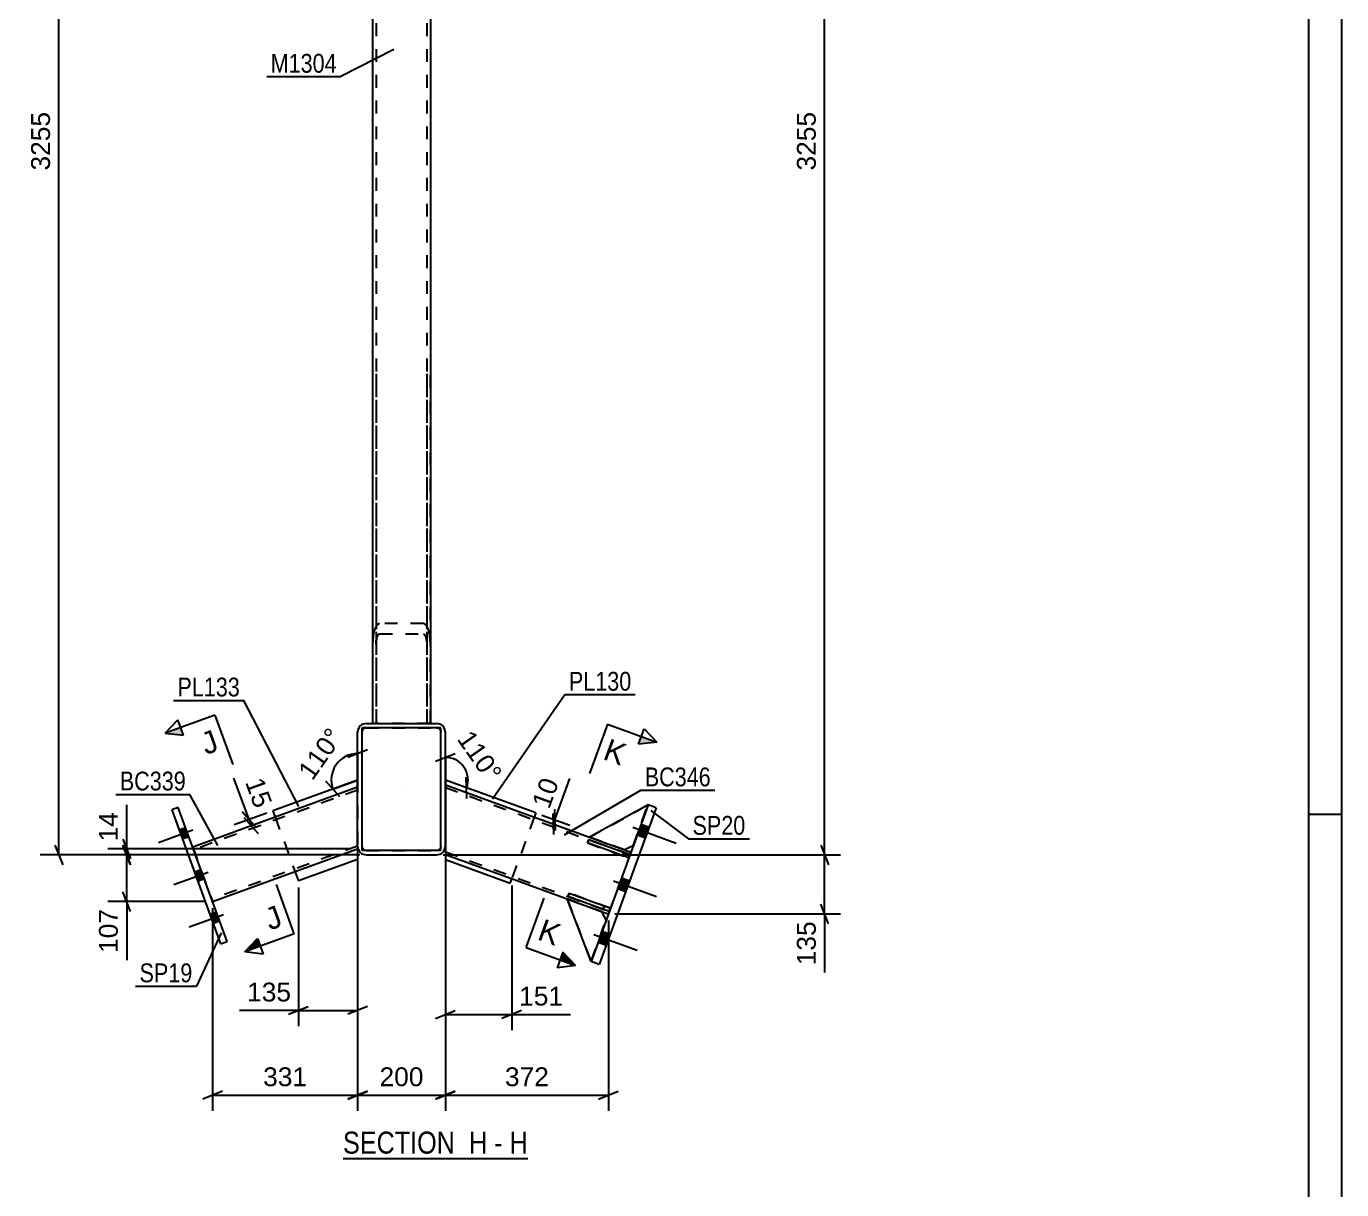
# Model space of a CAD drawing. Header units: millimetres. Extents: x -365 to 476, y -61 to 533.
# Drawn here: x 275.8 to 475.7, y 180 to 356.8 of the extents above; entities that cross this region are included whole.
import ezdxf

# ---------------------------------------------------------------- set-up
doc = ezdxf.new("R2010")
doc.units = ezdxf.units.MM
doc.linetypes.add('DXK_LINE_DOT2', pattern=[3.9198, 1.9599, -1.9599])
doc.linetypes.add('DXK_LINE_DOT3', pattern=[5.9187, 2.979, -0.9799, 0.9799, -0.9799])
doc.styles.add('Arial', font='arial.ttf', dxfattribs={"height": 0.2})
doc.styles.add('Arial Narrow', font='ARIALN.TTF', dxfattribs={"height": 0.2})

# ---------------------------------------------------------------- blocks, each defined once
blk = doc.blocks.new('Unknown-284858020-7668')
at = {"color": 5, "linetype": 'Continuous'}
for p, q in [((475.72, -60.97), (475.72, 533.03)), ((470.72, -55.97), (470.72, 528.03)), ((475.72, 237.03), (470.72, 237.03))]:
    blk.add_line(p, q, dxfattribs=at)
blk = doc.blocks.new('Unknown-284858020-19 - 20379')
at = {"color": 6, "linetype": 'Continuous'}
blk.add_line((323.92, 184.7), (351.99, 184.7), dxfattribs=at)
at = {"color": 0, "linetype": 'Continuous'}
for points in [[(342.03, 185.45), (342.03, 188.95), (323.92, 188.95), (323.92, 185.45)], [(345.85, 185.45), (345.85, 188.95), (343.08, 188.95), (343.08, 185.45)], [(348.17, 185.45), (348.17, 188.95), (346.9, 188.95), (346.9, 185.45)], [(351.99, 185.45), (351.99, 188.95), (349.22, 188.95), (349.22, 185.45)]]:
    blk.add_wipeout(points, dxfattribs=at)
at = {"color": 7, "linetype": 'Continuous', "style": 'Arial Narrow'}
for s, p in [('SECTION ', (323.92, 185.45)), ('H', (343.08, 185.45)), ('H', (349.22, 185.45)), ('-', (346.9, 185.45))]:
    blk.add_text(s, height=3.34, dxfattribs=at).set_placement(p)
blk = doc.blocks.new('Part-284858020-20452 - 20379')
at = {"color": 7, "linetype": 'DXK_LINE_DOT2'}
for p, q in [((361.26, 233.18), (361.08, 232.68)), ((361.08, 232.68), (367.35, 230.4)), ((367.53, 230.9), (361.26, 233.18)), ((366.59, 231.24), (366.41, 230.74)), ((367.35, 230.4), (367.53, 230.9))]:
    blk.add_line(p, q, dxfattribs=at)
blk = doc.blocks.new('Part-284858020-20388 - 20379')
at = {"color": 2, "linetype": 'Continuous'}
for p, q in [((326.14, 241.15), (301.08, 232.03)), ((326.14, 232.2), (326.14, 231.78)), ((304.09, 223.76), (326.14, 231.78))]:
    blk.add_line(p, q, dxfattribs=at)
at = {"color": 7, "linetype": 'DXK_LINE_DOT2'}
for p, q in [((326.14, 240.72), (301.22, 231.65)), ((326.14, 232.2), (326.14, 241.15)), ((301.08, 232.03), (304.09, 223.76)), ((326.14, 232.21), (303.96, 224.13))]:
    blk.add_line(p, q, dxfattribs=at)
blk = doc.blocks.new('Part-284858020-20381 - 20379')
at = {"color": 2, "linetype": 'Continuous'}
for p, q in [((326.24, 250.04), (326.14, 249.53)), ((327.48, 250.86), (326.96, 250.76)), ((327.48, 250.86), (338.14, 250.86)), ((338.65, 250.76), (338.14, 250.86)), ((339.48, 249.53), (339.37, 250.04)), ((326.14, 232.2), (326.14, 249.53)), ((339.48, 232.2), (339.48, 249.53)), ((326.14, 232.2), (326.24, 231.69)), ((339.37, 231.69), (339.48, 232.2)), ((326.96, 230.96), (327.48, 230.86)), ((327.48, 230.86), (338.14, 230.86)), ((338.14, 230.86), (338.65, 230.96))]:
    blk.add_line(p, q, dxfattribs=at)
at = {"color": 7, "linetype": 'DXK_LINE_DOT2'}
for p, q in [((327.22, 250.15), (327.48, 250.2)), ((327.48, 250.2), (338.14, 250.2)), ((338.14, 250.2), (338.4, 250.15)), ((326.81, 249.53), (326.86, 249.79)), ((326.81, 232.2), (326.81, 249.53)), ((338.76, 249.79), (338.81, 249.53)), ((338.81, 232.2), (338.81, 249.53)), ((326.86, 231.94), (326.81, 232.2)), ((338.81, 232.2), (338.76, 231.94)), ((327.48, 231.53), (327.22, 231.58)), ((327.48, 231.53), (338.14, 231.53)), ((338.4, 231.58), (338.14, 231.53))]:
    blk.add_line(p, q, dxfattribs=at)
at = {"color": 7, "linetype": 'DXK_LINE_DOT3'}
blk.add_line((332.81, 240.86), (332.81, 240.86), dxfattribs=at)
at = {"color": 2, "linetype": 'Continuous'}
for centre, start, end in [((327.48, 249.53), 112.5, 157.5), ((338.14, 249.53), 22.5, 67.5), ((327.48, 232.2), 202.5, 247.5), ((338.14, 232.2), 292.5, 337.5)]:
    blk.add_arc(centre, 1.33, start, end, dxfattribs=at)
at = {"color": 7, "linetype": 'DXK_LINE_DOT2'}
for centre, start, end in [((327.48, 249.53), 112.5, 157.5), ((338.14, 249.53), 22.5, 67.5), ((327.48, 232.2), 202.5, 247.5), ((338.14, 232.2), 292.5, 337.5)]:
    blk.add_arc(centre, 0.667, start, end, dxfattribs=at)
blk = doc.blocks.new('Part-284858020-20448 - 20379')
at = {"color": 2, "linetype": 'Continuous'}
for p, q in [((326.81, 231.53), (326.81, 250.2)), ((338.81, 250.2), (326.81, 250.2)), ((338.81, 231.53), (338.81, 250.2)), ((338.81, 231.53), (326.81, 231.53))]:
    blk.add_line(p, q, dxfattribs=at)
blk = doc.blocks.new('Part-284858020-20384 - 20379')
at = {"color": 2, "linetype": 'Continuous'}
for p, q in [((328.41, 443.53), (328.41, 250.86)), ((337.21, 443.53), (337.21, 250.86))]:
    blk.add_line(p, q, dxfattribs=at)
at = {"color": 7, "linetype": 'DXK_LINE_DOT2'}
for p, q in [((337.21, 443.53), (328.41, 443.53)), ((328.94, 443.53), (328.94, 250.86)), ((336.68, 443.53), (336.68, 250.86)), ((337.21, 250.86), (328.41, 250.86))]:
    blk.add_line(p, q, dxfattribs=at)
blk = doc.blocks.new('Part-284858020-20451 - 20379')
at = {"color": 7, "linetype": 'DXK_LINE_DOT2'}
for p, q in [((358.3, 225.04), (358.12, 224.54)), ((358.12, 224.54), (364.38, 222.26)), ((364.56, 222.76), (358.3, 225.04)), ((363.63, 223.1), (363.44, 222.6)), ((364.38, 222.26), (364.56, 222.76))]:
    blk.add_line(p, q, dxfattribs=at)
blk = doc.blocks.new('Part-284858020-20399 - 20379')
at = {"color": 2, "linetype": 'Continuous'}
for p, q in [((339.48, 241.54), (361.4, 233.56)), ((339.48, 240.69), (339.48, 230.9)), ((339.48, 230.9), (357.98, 224.16)), ((366.73, 231.62), (367.67, 231.28)), ((363.31, 222.22), (364.25, 221.88))]:
    blk.add_line(p, q, dxfattribs=at)
at = {"color": 7, "linetype": 'DXK_LINE_DOT2'}
for p, q in [((339.48, 241.54), (339.48, 240.69)), ((339.48, 241.54), (339.48, 241.47)), ((339.48, 241.47), (339.48, 241.29)), ((339.48, 241.11), (367.53, 230.9)), ((361.4, 233.56), (366.73, 231.62)), ((339.48, 231.32), (364.38, 222.26)), ((367.67, 231.28), (364.25, 221.88)), ((357.98, 224.16), (363.31, 222.22))]:
    blk.add_line(p, q, dxfattribs=at)
blk = doc.blocks.new('Part-284858020-20402 - 20379')
at = {"color": 2, "linetype": 'Continuous'}
for p, q in [((298.88, 238.07), (297.88, 237.71)), ((306.29, 217.71), (298.88, 238.07)), ((297.88, 237.71), (305.29, 217.35)), ((305.29, 217.35), (306.29, 217.71))]:
    blk.add_line(p, q, dxfattribs=at)
blk = doc.blocks.new('Part-284858020-20403 - 20379')
at = {"color": 2, "linetype": 'Continuous'}
for p, q in [((370.29, 238.48), (361.62, 214.68)), ((371.54, 238.03), (362.88, 214.22)), ((371.54, 238.03), (370.29, 238.48)), ((362.88, 214.22), (361.62, 214.68))]:
    blk.add_line(p, q, dxfattribs=at)
blk = doc.blocks.new('Part-284858020-20411 - 20379')
at = {"color": 7, "linetype": 'DXK_LINE_DOT2'}
for p, q in [((328.41, 303.98), (328.41, 250.86)), ((328.94, 303.98), (328.94, 250.86)), ((336.68, 303.98), (336.68, 250.86)), ((337.21, 250.86), (337.21, 303.98)), ((329.27, 265.92), (329.07, 265.8)), ((329.48, 266.04), (329.27, 265.92)), ((336.14, 266.04), (329.48, 266.04)), ((336.52, 265.82), (336.14, 266.04)), ((328.49, 264.1), (328.41, 262.9)), ((329.27, 264.35), (329.48, 264.47)), ((329.48, 264.47), (336.14, 264.47)), ((336.14, 264.47), (336.35, 264.35)), ((336.55, 265.8), (336.52, 265.82)), ((337.21, 262.9), (337.13, 264.1)), ((328.94, 262.9), (328.98, 263.5)), ((336.63, 263.5), (336.68, 262.9)), ((328.41, 250.86), (337.21, 250.86))]:
    blk.add_line(p, q, dxfattribs=at)
for centre, radius, start, end in [((332.16, 263.81), 3.68, 147.1245, 175.4089), ((330.82, 263.35), 1.84, 147.1245, 175.4089), ((334.8, 263.35), 1.84, 4.5911, 32.8755), ((333.46, 263.81), 3.68, 4.5911, 32.8755)]:
    blk.add_arc(centre, radius, start, end, dxfattribs=at)
blk = doc.blocks.new('Part-284858020-20414 - 20379')
at = {"color": 2, "linetype": 'Continuous'}
for p, q in [((353.22, 237.24), (339.48, 242.25)), ((353.22, 237.24), (352.99, 236.62)), ((339.48, 230.9), (339.48, 230.18)), ((339.48, 230.18), (349.34, 226.59)), ((349.34, 226.59), (349.57, 227.22))]:
    blk.add_line(p, q, dxfattribs=at)
at = {"color": 7, "linetype": 'DXK_LINE_DOT2'}
for p, q in [((339.48, 242.25), (339.48, 230.9)), ((352.99, 236.62), (349.57, 227.22))]:
    blk.add_line(p, q, dxfattribs=at)
blk = doc.blocks.new('Part-284858020-20415 - 20379')
at = {"color": 2, "linetype": 'Continuous'}
for p, q in [((326.14, 242.25), (313.26, 237.56)), ((313.26, 237.56), (313.61, 236.59)), ((326.14, 230.18), (317.13, 226.91)), ((326.14, 231.78), (326.14, 230.18)), ((316.62, 228.32), (317.13, 226.91))]:
    blk.add_line(p, q, dxfattribs=at)
at = {"color": 7, "linetype": 'DXK_LINE_DOT2'}
for p, q in [((326.14, 242.25), (326.14, 231.78)), ((313.61, 236.59), (316.62, 228.32))]:
    blk.add_line(p, q, dxfattribs=at)
blk = doc.blocks.new('Part-284858020-20453 - 20379')
at = {"color": 2, "linetype": 'Continuous'}
for p, q in [((358.12, 224.54), (358.3, 225.04)), ((364.38, 222.26), (358.12, 224.54)), ((358.3, 225.04), (364.56, 222.76)), ((364.56, 222.76), (364.38, 222.26))]:
    blk.add_line(p, q, dxfattribs=at)
at = {"color": 7, "linetype": 'DXK_LINE_DOT2'}
blk.add_line((363.44, 222.6), (363.63, 223.1), dxfattribs=at)
blk = doc.blocks.new('Part-284858020-20454 - 20379')
at = {"color": 2, "linetype": 'Continuous'}
for p, q in [((361.08, 232.68), (361.26, 233.18)), ((367.35, 230.4), (361.08, 232.68)), ((361.26, 233.18), (367.53, 230.9)), ((367.53, 230.9), (367.35, 230.4))]:
    blk.add_line(p, q, dxfattribs=at)
at = {"color": 7, "linetype": 'DXK_LINE_DOT2'}
blk.add_line((366.41, 230.74), (366.59, 231.24), dxfattribs=at)
blk = doc.blocks.new('Part-284858020-20455 - 20379')
at = {"color": 7, "linetype": 'DXK_LINE_DOT2'}
for p, q in [((363.31, 222.22), (357.98, 224.16)), ((357.98, 224.16), (361.62, 214.68)), ((363.9, 220.94), (363.31, 222.22)), ((361.62, 214.68), (363.9, 220.94))]:
    blk.add_line(p, q, dxfattribs=at)
blk = doc.blocks.new('Part-284858020-20456 - 20379')
at = {"color": 2, "linetype": 'Continuous'}
for p, q in [((361.62, 214.68), (357.98, 224.16)), ((357.98, 224.16), (363.31, 222.22)), ((363.9, 220.94), (363.31, 222.22))]:
    blk.add_line(p, q, dxfattribs=at)
at = {"color": 7, "linetype": 'DXK_LINE_DOT2'}
blk.add_line((361.62, 214.68), (363.9, 220.94), dxfattribs=at)
blk = doc.blocks.new('Part-284858020-20457 - 20379')
at = {"color": 7, "linetype": 'DXK_LINE_DOT2'}
for p, q in [((361.4, 233.56), (370.29, 238.48)), ((370.29, 238.48), (368.01, 232.22)), ((366.73, 231.62), (361.4, 233.56)), ((368.01, 232.22), (366.73, 231.62))]:
    blk.add_line(p, q, dxfattribs=at)
blk = doc.blocks.new('Part-284858020-20458 - 20379')
at = {"color": 2, "linetype": 'Continuous'}
for p, q in [((370.29, 238.48), (361.4, 233.56)), ((361.4, 233.56), (366.73, 231.62)), ((368.01, 232.22), (366.73, 231.62))]:
    blk.add_line(p, q, dxfattribs=at)
at = {"color": 7, "linetype": 'DXK_LINE_DOT2'}
blk.add_line((368.01, 232.22), (370.29, 238.48), dxfattribs=at)
blk = doc.blocks.new('Bolt-284858020-20495 - 20379')
at = {"linetype": 'Continuous'}
for points in [[(300.5, 233.62), (300, 235), (299, 234.64), (299.5, 233.26)], [(300.5, 233.62), (300, 235), (299, 234.64), (299.5, 233.26)], [(300.5, 233.62), (300, 235), (299, 234.64), (299.5, 233.26)], [(302.84, 227.2), (302.34, 228.58), (301.33, 228.22), (301.84, 226.84)], [(302.84, 227.2), (302.34, 228.58), (301.33, 228.22), (301.84, 226.84)], [(305.18, 220.78), (304.67, 222.16), (303.67, 221.8), (304.17, 220.42)], [(305.18, 220.78), (304.67, 222.16), (303.67, 221.8), (304.17, 220.42)], [(305.18, 220.78), (304.67, 222.16), (303.67, 221.8), (304.17, 220.42)]]:
    blk.add_hatch(color=1, dxfattribs=at).paths.add_polyline_path(points)
at = {"color": 1, "linetype": 'Continuous'}
for p, q in [((301.07, 234.61), (295.87, 232.72)), ((301.07, 234.61), (295.87, 232.72)), ((301.07, 234.61), (295.87, 232.72)), ((300, 235), (299, 234.64)), ((300, 235), (299, 234.64)), ((300, 235), (299, 234.64)), ((300.5, 233.62), (299.5, 233.26)), ((300.5, 233.62), (299.5, 233.26)), ((300.5, 233.62), (299.5, 233.26)), ((303.4, 228.19), (298.2, 226.3)), ((303.4, 228.19), (298.2, 226.3)), ((302.34, 228.58), (301.33, 228.22)), ((302.34, 228.58), (301.33, 228.22)), ((302.84, 227.2), (301.84, 226.84)), ((302.84, 227.2), (301.84, 226.84)), ((304.67, 222.16), (303.67, 221.8)), ((304.67, 222.16), (303.67, 221.8)), ((304.67, 222.16), (303.67, 221.8)), ((305.74, 221.77), (300.54, 219.87)), ((305.74, 221.77), (300.54, 219.87)), ((305.74, 221.77), (300.54, 219.87)), ((305.18, 220.78), (304.17, 220.42)), ((305.18, 220.78), (304.17, 220.42)), ((305.18, 220.78), (304.17, 220.42))]:
    blk.add_line(p, q, dxfattribs=at)
blk = doc.blocks.new('Bolt-284858020-20496 - 20379')
at = {"linetype": 'Continuous'}
for points in [[(369.22, 235.54), (368.62, 233.91), (369.88, 233.45), (370.47, 235.08)], [(369.22, 235.54), (368.62, 233.91), (369.88, 233.45), (370.47, 235.08)], [(369.22, 235.54), (368.62, 233.91), (369.88, 233.45), (370.47, 235.08)], [(366.25, 227.39), (365.66, 225.76), (366.91, 225.31), (367.5, 226.94)], [(366.25, 227.39), (365.66, 225.76), (366.91, 225.31), (367.5, 226.94)], [(363.29, 219.25), (362.7, 217.62), (363.95, 217.16), (364.54, 218.79)], [(363.29, 219.25), (362.7, 217.62), (363.95, 217.16), (364.54, 218.79)], [(363.29, 219.25), (362.7, 217.62), (363.95, 217.16), (364.54, 218.79)]]:
    blk.add_hatch(color=1, dxfattribs=at).paths.add_polyline_path(points)
at = {"color": 1, "linetype": 'Continuous'}
for p, q in [((367.98, 235.06), (374.56, 232.67)), ((367.98, 235.06), (374.56, 232.67)), ((367.98, 235.06), (374.56, 232.67)), ((369.22, 235.54), (370.47, 235.08)), ((369.22, 235.54), (370.47, 235.08)), ((369.22, 235.54), (370.47, 235.08)), ((368.62, 233.91), (369.88, 233.45)), ((368.62, 233.91), (369.88, 233.45)), ((368.62, 233.91), (369.88, 233.45)), ((365.02, 226.92), (371.59, 224.53)), ((365.02, 226.92), (371.59, 224.53)), ((366.25, 227.39), (367.5, 226.94)), ((366.25, 227.39), (367.5, 226.94)), ((365.66, 225.76), (366.91, 225.31)), ((365.66, 225.76), (366.91, 225.31)), ((362.05, 218.78), (368.63, 216.38)), ((362.05, 218.78), (368.63, 216.38)), ((362.05, 218.78), (368.63, 216.38)), ((363.29, 219.25), (364.54, 218.79)), ((363.29, 219.25), (364.54, 218.79)), ((363.29, 219.25), (364.54, 218.79)), ((362.7, 217.62), (363.95, 217.16)), ((362.7, 217.62), (363.95, 217.16)), ((362.7, 217.62), (363.95, 217.16))]:
    blk.add_line(p, q, dxfattribs=at)
blk = doc.blocks.new('StraightDimension-284858020-21643 - 20379')
at = {"color": 7, "linetype": 'Continuous'}
for p, q in [((302.36, 447.86), (277.88, 447.86)), ((281.33, 446.36), (280.13, 449.36)), ((280.73, 230.86), (280.73, 447.86)), ((280.13, 232.36), (281.33, 229.36)), ((326.48, 230.86), (277.88, 230.86))]:
    blk.add_line(p, q, dxfattribs=at)
at = {"color": 0}
blk.add_wipeout([(279.98, 344.41), (275.78, 344.41), (275.78, 334.31), (279.98, 334.31)], dxfattribs=at)
at = {"color": 3, "style": 'Arial'}
blk.add_text('3255', height=2.865, rotation=90.0002, dxfattribs=at).set_placement((279.38, 334.91))
blk = doc.blocks.new('StraightDimension-284858020-22216 - 20379')
at = {"color": 7, "linetype": 'Continuous'}
for p, q in [((396.53, 232.36), (397.73, 229.36)), ((339.14, 230.86), (399.53, 230.86)), ((397.13, 221.88), (397.13, 230.86)), ((397.73, 220.38), (396.53, 223.38)), ((365.25, 221.88), (399.53, 221.88))]:
    blk.add_line(p, q, dxfattribs=at)
at = {"color": 0}
blk.add_wipeout([(396.38, 221.35), (392.18, 221.35), (392.18, 213.48), (396.38, 213.48)], dxfattribs=at)
at = {"color": 7, "linetype": 'Continuous'}
blk.add_line((397.13, 221.88), (397.13, 212.96), dxfattribs=at)
blk.add_line((397.13, 221.88), (397.13, 212.96), dxfattribs=at)
at = {"color": 3, "style": 'Arial'}
blk.add_text('135', height=2.865, rotation=90.0002, dxfattribs=at).set_placement((395.78, 214.08))
blk = doc.blocks.new('StraightDimension-284858020-21714 - 20379')
at = {"color": 7, "linetype": 'Continuous'}
for p, q in [((326.14, 230.78), (326.14, 191.95)), ((304.09, 222.76), (304.09, 191.95)), ((305.59, 194.95), (302.59, 193.75)), ((304.09, 194.35), (326.14, 194.35)), ((324.64, 193.75), (327.64, 194.95))]:
    blk.add_line(p, q, dxfattribs=at)
at = {"color": 0}
blk.add_wipeout([(319.05, 195.1), (319.05, 199.3), (311.18, 199.3), (311.18, 195.1)], dxfattribs=at)
at = {"color": 3, "style": 'Arial'}
blk.add_text('331', height=2.865, dxfattribs=at).set_placement((311.78, 195.7))
blk = doc.blocks.new('StraightDimension-284858020-21672 - 20379')
at = {"color": 7, "linetype": 'Continuous'}
for p, q in [((326.14, 231.21), (326.14, 204.83)), ((317.13, 225.91), (317.13, 204.83)), ((315.63, 206.63), (318.63, 207.83)), ((317.13, 207.23), (326.14, 207.23)), ((327.64, 207.83), (324.64, 206.63))]:
    blk.add_line(p, q, dxfattribs=at)
at = {"color": 0}
blk.add_wipeout([(316.61, 207.98), (316.61, 212.18), (308.74, 212.18), (308.74, 207.98)], dxfattribs=at)
at = {"color": 7, "linetype": 'Continuous'}
blk.add_line((317.13, 207.23), (308.21, 207.23), dxfattribs=at)
blk.add_line((317.13, 207.23), (308.21, 207.23), dxfattribs=at)
at = {"color": 3, "style": 'Arial'}
blk.add_text('135', height=2.865, dxfattribs=at).set_placement((309.34, 208.58))
blk = doc.blocks.new('StraightDimension-284858020-21780 - 20379')
at = {"color": 7, "linetype": 'Continuous'}
for p, q in [((312.32, 237.21), (307.39, 235.42)), ((312.67, 236.24), (307.74, 234.45)), ((308.57, 237.45), (310.72, 235.04)), ((311.07, 234.07), (308.92, 236.48)), ((309.64, 236.24), (310, 235.27))]:
    blk.add_line(p, q, dxfattribs=at)
at = {"color": 0}
blk.add_wipeout([(310.17, 236.99), (314.12, 238.43), (312.19, 243.73), (308.24, 242.3)], dxfattribs=at)
at = {"color": 7, "linetype": 'Continuous'}
blk.add_line((309.64, 236.24), (307.35, 242.53), dxfattribs=at)
blk.add_line((309.64, 236.24), (307.35, 242.53), dxfattribs=at)
at = {"color": 3, "style": 'Arial'}
blk.add_text('15', height=2.865, rotation=-69.9983, dxfattribs=at).set_placement((309.01, 241.94))
blk = doc.blocks.new('StraightDimension-284858020-21614 - 20379')
at = {"color": 7, "linetype": 'Continuous'}
for p, q in [((290.44, 233.28), (291.64, 230.28)), ((291.64, 229.36), (290.44, 232.36)), ((325.15, 231.78), (288.19, 231.78)), ((326.48, 230.86), (288.19, 230.86)), ((291.04, 230.86), (291.04, 231.78))]:
    blk.add_line(p, q, dxfattribs=at)
at = {"color": 0}
blk.add_wipeout([(290.29, 237.96), (286.09, 237.96), (286.09, 232.31), (290.29, 232.31)], dxfattribs=at)
at = {"color": 7, "linetype": 'Continuous'}
blk.add_line((291.04, 231.78), (291.04, 238.48), dxfattribs=at)
blk.add_line((291.04, 231.78), (291.04, 238.48), dxfattribs=at)
at = {"color": 3, "style": 'Arial'}
blk.add_text('14', height=2.865, rotation=90.0002, dxfattribs=at).set_placement((289.69, 232.91))
blk = doc.blocks.new('StraightDimension-284858020-21615 - 20379')
at = {"color": 7, "linetype": 'Continuous'}
for p, q in [((290.44, 232.36), (291.64, 229.36)), ((326.48, 230.86), (288.19, 230.86)), ((291.04, 223.76), (291.04, 230.86)), ((291.64, 222.26), (290.44, 225.26)), ((303.09, 223.76), (288.19, 223.76))]:
    blk.add_line(p, q, dxfattribs=at)
at = {"color": 0}
blk.add_wipeout([(290.29, 223.23), (286.09, 223.23), (286.09, 215.36), (290.29, 215.36)], dxfattribs=at)
at = {"color": 7, "linetype": 'Continuous'}
blk.add_line((291.04, 223.76), (291.04, 214.84), dxfattribs=at)
blk.add_line((291.04, 223.76), (291.04, 214.84), dxfattribs=at)
at = {"color": 3, "style": 'Arial'}
blk.add_text('107', height=2.865, rotation=90.0002, dxfattribs=at).set_placement((289.69, 215.96))
blk = doc.blocks.new('StraightDimension-284858020-21670 - 20379')
at = {"color": 7, "linetype": 'Continuous'}
for p, q in [((339.48, 231.21), (339.48, 204.21)), ((349.57, 226.22), (349.57, 204.21)), ((337.98, 206.01), (340.98, 207.21)), ((339.48, 206.61), (349.57, 206.61)), ((351.07, 207.21), (348.07, 206.01))]:
    blk.add_line(p, q, dxfattribs=at)
at = {"color": 0}
blk.add_wipeout([(357.96, 207.36), (357.96, 211.56), (350.09, 211.56), (350.09, 207.36)], dxfattribs=at)
at = {"color": 7, "linetype": 'Continuous'}
blk.add_line((349.57, 206.61), (358.49, 206.61), dxfattribs=at)
blk.add_line((349.57, 206.61), (358.49, 206.61), dxfattribs=at)
at = {"color": 3, "style": 'Arial'}
blk.add_text('151', height=2.865, dxfattribs=at).set_placement((350.69, 207.96))
blk = doc.blocks.new('StraightDimension-284858020-21712 - 20379')
at = {"color": 7, "linetype": 'Continuous'}
for p, q in [((339.48, 231.2), (339.48, 191.95)), ((364.25, 220.88), (364.25, 191.95)), ((340.98, 194.95), (337.98, 193.75)), ((339.48, 194.35), (364.25, 194.35)), ((362.75, 193.75), (365.75, 194.95))]:
    blk.add_line(p, q, dxfattribs=at)
at = {"color": 0}
blk.add_wipeout([(355.8, 195.1), (355.8, 199.3), (347.93, 199.3), (347.93, 195.1)], dxfattribs=at)
at = {"color": 3, "style": 'Arial'}
blk.add_text('372', height=2.865, dxfattribs=at).set_placement((348.53, 195.7))
blk = doc.blocks.new('StraightDimension-284858020-21713 - 20379')
at = {"color": 7, "linetype": 'Continuous'}
for p, q in [((326.14, 230.78), (326.14, 191.95)), ((339.48, 231.2), (339.48, 191.95)), ((327.64, 194.95), (324.64, 193.75)), ((326.14, 194.35), (339.48, 194.35)), ((337.98, 193.75), (340.98, 194.95))]:
    blk.add_line(p, q, dxfattribs=at)
at = {"color": 0}
blk.add_wipeout([(336.74, 195.1), (336.74, 199.3), (328.87, 199.3), (328.87, 195.1)], dxfattribs=at)
at = {"color": 3, "style": 'Arial'}
blk.add_text('200', height=2.865, dxfattribs=at).set_placement((329.47, 195.7))
blk = doc.blocks.new('StraightDimension-284858020-21792 - 20379')
at = {"color": 7, "linetype": 'Continuous'}
for p, q in [((353.93, 236.28), (358.16, 234.74)), ((354.16, 236.9), (358.39, 235.36)), ((355.96, 233.94), (355.85, 237.17)), ((355.9, 235.56), (356.13, 236.18)), ((356.08, 237.8), (356.18, 234.57))]:
    blk.add_line(p, q, dxfattribs=at)
at = {"color": 0}
blk.add_wipeout([(357.54, 242.24), (353.59, 243.68), (351.66, 238.37), (355.61, 236.93)], dxfattribs=at)
at = {"color": 7, "linetype": 'Continuous'}
blk.add_line((356.13, 236.18), (358.42, 242.48), dxfattribs=at)
blk.add_line((356.13, 236.18), (358.42, 242.48), dxfattribs=at)
at = {"color": 3, "style": 'Arial'}
blk.add_text('10', height=2.865, rotation=69.9983, dxfattribs=at).set_placement((355.25, 237.7))
blk = doc.blocks.new('StraightDimension-284858020-22215 - 20379')
at = {"color": 7, "linetype": 'Continuous'}
for p, q in [((363.25, 447.86), (399.53, 447.86)), ((397.73, 446.36), (396.53, 449.36)), ((397.13, 230.86), (397.13, 447.86)), ((396.53, 232.36), (397.73, 229.36)), ((339.14, 230.86), (399.53, 230.86))]:
    blk.add_line(p, q, dxfattribs=at)
at = {"color": 0}
blk.add_wipeout([(396.38, 344.41), (392.18, 344.41), (392.18, 334.31), (396.38, 334.31)], dxfattribs=at)
at = {"color": 3, "style": 'Arial'}
blk.add_text('3255', height=2.865, rotation=90.0002, dxfattribs=at).set_placement((395.78, 334.91))
blk = doc.blocks.new('AngleDimension-284858020-22909 - 20379')
at = {"color": 7, "linetype": 'Continuous'}
for p, q in [((327.64, 246.85), (324.64, 245.65)), ((326.14, 243.25), (326.14, 246.25)), ((326.14, 246.25), (326.14, 242.25)), ((323.45, 239.67), (321.3, 242.08)), ((322.38, 240.88), (326.14, 242.25))]:
    blk.add_line(p, q, dxfattribs=at)
blk.add_arc((326.14, 242.25), 4.01, 90, 200, dxfattribs=at)
at = {"color": 0}
blk.add_wipeout([(324.84, 248.94), (321.4, 251.35), (315.97, 243.59), (319.41, 241.18)], dxfattribs=at)
at = {"color": 3, "style": 'Arial'}
blk.add_text('110°', height=2.865, rotation=54.9982, dxfattribs=at).set_placement((319.26, 242.02))
blk = doc.blocks.new('AngleDimension-284858020-22921 - 20379')
at = {"color": 7, "linetype": 'Continuous'}
for p, q in [((337.98, 245.09), (340.98, 246.29)), ((339.48, 243.25), (339.48, 245.69)), ((339.48, 245.69), (339.48, 242.25)), ((342.71, 241.07), (339.48, 242.25)), ((342.76, 239.45), (342.66, 242.68))]:
    blk.add_line(p, q, dxfattribs=at)
blk.add_arc((339.48, 242.25), 3.44, 340, 90, dxfattribs=at)
at = {"color": 0}
blk.add_wipeout([(345.75, 240.86), (349.19, 243.27), (343.76, 251.02), (340.32, 248.61)], dxfattribs=at)
at = {"color": 3, "style": 'Arial'}
blk.add_text('110°', height=2.865, rotation=-54.9982, dxfattribs=at).set_placement((341.15, 248.47))
blk = doc.blocks.new('Mark-284858020-21836 - 20379')
at = {"color": 0}
blk.add_wipeout([(367.75, 255.83), (367.75, 258.83), (358.25, 258.83), (358.25, 255.83)], dxfattribs=at)
blk.add_wipeout([(367.75, 255.83), (367.75, 258.83), (358.25, 258.83), (358.25, 255.83)], dxfattribs=at)
at = {"color": 30, "linetype": 'Continuous'}
for p, q in [((346.63, 239.39), (357.65, 255.23)), ((357.65, 255.23), (368.35, 255.23))]:
    blk.add_line(p, q, dxfattribs=at)
at = {"color": 3, "style": 'Arial Narrow'}
blk.add_text('PL130', height=2.863, dxfattribs=at).set_placement((358.25, 255.83))
blk = doc.blocks.new('Mark-284858020-21849 - 20379')
at = {"color": 0}
blk.add_wipeout([(385.08, 233.92), (385.08, 236.92), (377.04, 236.92), (377.04, 233.92)], dxfattribs=at)
blk.add_wipeout([(385.08, 233.92), (385.08, 236.92), (377.04, 236.92), (377.04, 233.92)], dxfattribs=at)
at = {"color": 30, "linetype": 'Continuous'}
for p, q in [((370.71, 237.59), (376.44, 233.32)), ((376.44, 233.32), (385.68, 233.32))]:
    blk.add_line(p, q, dxfattribs=at)
at = {"color": 3, "style": 'Arial Narrow'}
blk.add_text('SP20', height=2.863, dxfattribs=at).set_placement((377.04, 233.92))
blk = doc.blocks.new('Mark-284858020-21815 - 20379')
at = {"color": 0}
blk.add_wipeout([(308.25, 254.95), (308.25, 257.95), (298.75, 257.95), (298.75, 254.95)], dxfattribs=at)
blk.add_wipeout([(308.25, 254.95), (308.25, 257.95), (298.75, 257.95), (298.75, 254.95)], dxfattribs=at)
at = {"color": 30, "linetype": 'Continuous'}
for p in [(298.15, 254.35), (317.23, 238.22)]:
    blk.add_line(p, (308.85, 254.35), dxfattribs=at)
at = {"color": 3, "style": 'Arial Narrow'}
blk.add_text('PL133', height=2.863, dxfattribs=at).set_placement((298.75, 254.95))
blk = doc.blocks.new('Mark-284858020-21809 - 20379')
at = {"color": 0}
blk.add_wipeout([(300.04, 240.66), (300.04, 243.66), (289.99, 243.66), (289.99, 240.66)], dxfattribs=at)
blk.add_wipeout([(300.04, 240.66), (300.04, 243.66), (289.99, 243.66), (289.99, 240.66)], dxfattribs=at)
at = {"color": 30, "linetype": 'Continuous'}
for p in [(289.39, 240.06), (304.91, 232.29)]:
    blk.add_line(p, (300.64, 240.06), dxfattribs=at)
at = {"color": 3, "style": 'Arial Narrow'}
blk.add_text('BC339', height=2.863, dxfattribs=at).set_placement((289.99, 240.66))
blk = doc.blocks.new('Mark-284858020-21812 - 20379')
at = {"color": 0}
blk.add_wipeout([(301.03, 211.5), (301.03, 214.5), (292.99, 214.5), (292.99, 211.5)], dxfattribs=at)
blk.add_wipeout([(301.03, 211.5), (301.03, 214.5), (292.99, 214.5), (292.99, 211.5)], dxfattribs=at)
at = {"color": 30, "linetype": 'Continuous'}
for p in [(305.42, 219.04), (292.39, 210.9)]:
    blk.add_line(p, (301.63, 210.9), dxfattribs=at)
at = {"color": 3, "style": 'Arial Narrow'}
blk.add_text('SP19', height=2.863, dxfattribs=at).set_placement((292.99, 211.5))
blk = doc.blocks.new('Mark-284858020-21841 - 20379')
at = {"color": 0}
blk.add_wipeout([(379.83, 241.29), (379.83, 244.29), (369.78, 244.29), (369.78, 241.29)], dxfattribs=at)
blk.add_wipeout([(379.83, 241.29), (379.83, 244.29), (369.78, 244.29), (369.78, 241.29)], dxfattribs=at)
at = {"color": 30, "linetype": 'Continuous'}
for p, q in [((357.6, 233.91), (369.18, 240.69)), ((369.18, 240.69), (380.43, 240.69))]:
    blk.add_line(p, q, dxfattribs=at)
at = {"color": 3, "style": 'Arial Narrow'}
blk.add_text('BC346', height=2.863, dxfattribs=at).set_placement((369.78, 241.29))
blk = doc.blocks.new('Mark-284858020-22698 - 20379')
at = {"color": 0}
blk.add_wipeout([(322.97, 349.78), (322.97, 352.78), (312.92, 352.78), (312.92, 349.78)], dxfattribs=at)
blk.add_wipeout([(322.97, 349.78), (322.97, 352.78), (312.92, 352.78), (312.92, 349.78)], dxfattribs=at)
at = {"color": 30, "linetype": 'Continuous'}
for p in [(331.65, 353.3), (312.32, 349.18)]:
    blk.add_line(p, (323.57, 349.18), dxfattribs=at)
at = {"color": 3, "style": 'Arial Narrow'}
blk.add_text('M1304', height=2.863, dxfattribs=at).set_placement((312.92, 349.78))
blk = doc.blocks.new('SectionMark-284858020-22840 - 20379')
at = {"linetype": 'Continuous'}
for points in [[(299.25, 250.22), (299.68, 249.05), (296.9, 249.37)], [(310.93, 218.14), (311.35, 216.97), (309, 216.11)]]:
    blk.add_hatch(color=6, dxfattribs=at).paths.add_polyline_path(points)
at = {"color": 6, "linetype": 'Continuous'}
for p, q in [((296.9, 249.37), (298.82, 251.4)), ((299.68, 249.05), (298.82, 251.4)), ((296.9, 249.37), (299.68, 249.05)), ((309, 216.11), (310.93, 218.14)), ((310.93, 218.14), (311.78, 215.79)), ((311.78, 215.79), (309, 216.11))]:
    blk.add_line(p, q, dxfattribs=at)
at = {"color": 0, "linetype": 'Continuous'}
for points in [[(305.27, 246.83), (304.08, 250.12), (301.88, 249.32), (303.08, 246.03)], [(314.98, 220.15), (313.79, 223.44), (311.59, 222.64), (312.79, 219.35)]]:
    blk.add_wipeout(points, dxfattribs=at)
at = {"color": 6, "linetype": 'Continuous'}
for p, q in [((304.42, 252.11), (296.9, 249.37)), ((304.42, 252.11), (307.15, 244.59)), ((316.52, 218.85), (313.79, 226.37)), ((316.52, 218.85), (309, 216.11))]:
    blk.add_line(p, q, dxfattribs=at)
at = {"color": 3, "linetype": 'Continuous', "style": 'Arial'}
for p in [(303.08, 246.03), (312.79, 219.35)]:
    blk.add_text('J', height=3.34, rotation=20.002, dxfattribs=at).set_placement(p)
blk = doc.blocks.new('SectionMark-284858020-23055 - 20379')
at = {"linetype": 'Continuous'}
blk.add_hatch(color=6, dxfattribs=at).paths.add_polyline_path([(368.85, 247.7), (369.28, 248.87), (371.63, 248.02)])
at = {"color": 6, "linetype": 'Continuous'}
for p, q in [((368.85, 247.7), (369.7, 250.05)), ((369.7, 250.05), (371.63, 248.02)), ((371.63, 248.02), (368.85, 247.7)), ((359.26, 214.03), (356.49, 213.71))]:
    blk.add_line(p, q, dxfattribs=at)
at = {"color": 0, "linetype": 'Continuous'}
for points in [[(366.18, 244.41), (367.37, 247.7), (364.45, 248.77), (363.25, 245.48)], [(356.21, 217.01), (357.4, 220.3), (354.48, 221.36), (353.28, 218.07)]]:
    blk.add_wipeout(points, dxfattribs=at)
at = {"linetype": 'Continuous'}
blk.add_hatch(color=6, dxfattribs=at).paths.add_polyline_path([(356.91, 214.89), (357.34, 216.06), (359.26, 214.03)])
at = {"color": 6, "linetype": 'Continuous'}
for p, q in [((364.11, 250.75), (361.37, 243.24)), ((364.11, 250.75), (371.63, 248.02)), ((351.75, 216.77), (354.48, 224.29)), ((351.75, 216.77), (359.26, 214.03)), ((357.34, 216.06), (356.49, 213.71)), ((359.26, 214.03), (357.34, 216.06))]:
    blk.add_line(p, q, dxfattribs=at)
at = {"color": 3, "linetype": 'Continuous', "style": 'Arial'}
for p in [(363.25, 245.48), (353.28, 218.07)]:
    blk.add_text('K', height=3.34, rotation=-19.9905, dxfattribs=at).set_placement(p)

msp = doc.modelspace()

# ---------------------------------------------------------------- block references
for name in ['Unknown-284858020-7668', 'Part-284858020-20384 - 20379', 'Part-284858020-20411 - 20379', 'Part-284858020-20381 - 20379', 'Part-284858020-20448 - 20379', 'Part-284858020-20415 - 20379', 'Part-284858020-20414 - 20379', 'Part-284858020-20388 - 20379', 'Part-284858020-20399 - 20379', 'Part-284858020-20402 - 20379', 'Part-284858020-20457 - 20379', 'Part-284858020-20458 - 20379', 'Part-284858020-20403 - 20379', 'Bolt-284858020-20495 - 20379', 'Bolt-284858020-20496 - 20379', 'Part-284858020-20452 - 20379', 'Part-284858020-20454 - 20379', 'Part-284858020-20455 - 20379', 'Part-284858020-20456 - 20379', 'Part-284858020-20451 - 20379', 'Part-284858020-20453 - 20379']:
    msp.add_blockref(name, (0, 0))

# ---------------------------------------------------------------- next in the draw order: block references
for name in ['StraightDimension-284858020-21643 - 20379', 'StraightDimension-284858020-21792 - 20379', 'StraightDimension-284858020-22216 - 20379', 'Unknown-284858020-19 - 20379']:
    msp.add_blockref(name, (0, 0))

# ---------------------------------------------------------------- next in the draw order: block references
for name in ['Mark-284858020-22698 - 20379', 'AngleDimension-284858020-22909 - 20379', 'StraightDimension-284858020-21780 - 20379', 'StraightDimension-284858020-21714 - 20379', 'StraightDimension-284858020-21670 - 20379']:
    msp.add_blockref(name, (0, 0))

# ---------------------------------------------------------------- next in the draw order: block references
for name in ['StraightDimension-284858020-21672 - 20379', 'StraightDimension-284858020-21712 - 20379']:
    msp.add_blockref(name, (0, 0))

# ---------------------------------------------------------------- next in the draw order: block references
msp.add_blockref('StraightDimension-284858020-21614 - 20379', (0, 0))

# ---------------------------------------------------------------- next in the draw order: block references
for name in ['Mark-284858020-21815 - 20379', 'StraightDimension-284858020-21615 - 20379']:
    msp.add_blockref(name, (0, 0))

# ---------------------------------------------------------------- next in the draw order: block references
for name in ['Mark-284858020-21809 - 20379', 'StraightDimension-284858020-21713 - 20379', 'Mark-284858020-21812 - 20379']:
    msp.add_blockref(name, (0, 0))

# ---------------------------------------------------------------- next in the draw order: block references
for name in ['StraightDimension-284858020-22215 - 20379', 'SectionMark-284858020-22840 - 20379']:
    msp.add_blockref(name, (0, 0))

# ---------------------------------------------------------------- next in the draw order: block references
for name in ['AngleDimension-284858020-22921 - 20379', 'Mark-284858020-21849 - 20379']:
    msp.add_blockref(name, (0, 0))

# ---------------------------------------------------------------- next in the draw order: block references
msp.add_blockref('Mark-284858020-21836 - 20379', (0, 0))

# ---------------------------------------------------------------- next in the draw order: block references
msp.add_blockref('Mark-284858020-21841 - 20379', (0, 0))

# ---------------------------------------------------------------- next in the draw order: block references
msp.add_blockref('SectionMark-284858020-23055 - 20379', (0, 0))

doc.saveas('drawing.dxf')
